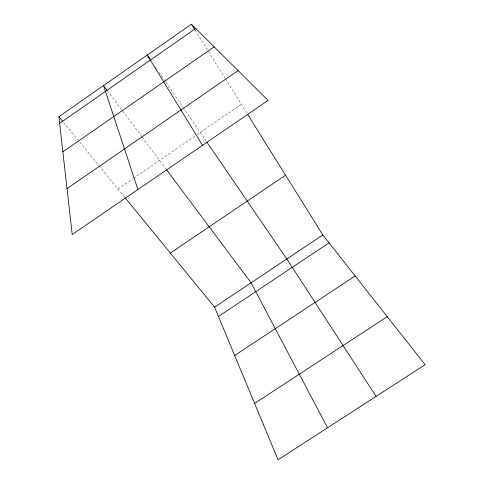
<?xml version="1.0" encoding="UTF-8"?>
<svg xmlns="http://www.w3.org/2000/svg" width="484" height="484" viewBox="0 0 484 484"><rect width="100%" height="100%" fill="white"/><g stroke="black" fill="none" stroke-linecap="round" stroke-linejoin="round"><path stroke-width="0.36" stroke-dasharray="2.42 1.81" d="M117.945 188.966L132.846 178.741M133.469 178.312L196.564 135.018M197.182 134.594L241.341 104.29M63.604 122.488L98.536 165.226M99.008 165.8L124.612 197.121M107.557 90.931L122.319 110.667M122.767 111.266L141.588 136.421M142.036 137.02L165.867 168.874M155.31 66.774L157.004 69.248M159.121 72.346L165.474 81.627M165.897 82.244L182.855 107.031M183.285 107.654L206.142 141.062M194.998 29.96L224.945 77.984M225.344 78.632L246.876 113.165"/><path stroke-width="0.73" d="M58.885 116.717L191.404 24.2L268.069 100.43L72.225 234.516L58.885 116.717L62.66 121.333M59.641 123.353L195.699 28.471M62.866 151.855L214.17 46.833M67.028 188.609L238.074 70.603M170.332 253.053L285.554 175.202M214.563 307.165L322.822 234.964L425.115 364.688L278.04 459.8L214.563 307.165L125.09 197.708M218.447 316.494L329.053 242.871M234.667 355.51L355.135 275.947M254.596 403.426L387.236 316.657M107.109 90.333L103.528 85.553L137.916 189.547M166.314 169.473L251.099 282.795L327.547 427.783M150.651 59.968L147.263 55.019L202.548 145.291M206.983 142.29L286.824 258.97L376.086 396.396M191.404 24.2L194.998 29.96M247.669 114.436L322.822 234.964"/></g></svg>
